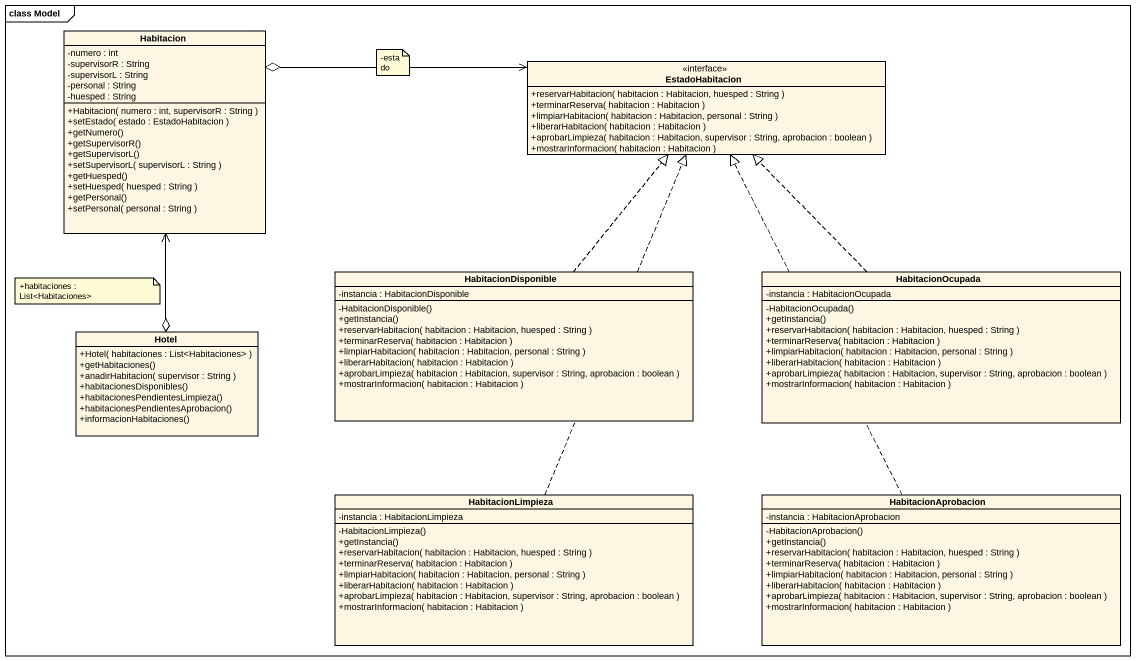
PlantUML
@startuml
mainframe class Model
hide circle
hide empty members
skinparam classAttributeIconSize 0
class Habitacion {
  -numero : int
  -supervisorR : String
  -supervisorL : String
  -personal : String
  -huesped : String
  +Habitacion( numero : int, supervisorR : String )
  +setEstado( estado : EstadoHabitacion )
  +getNumero()
  +getSupervisorR()
  +getSupervisorL()
  +setSupervisorL( supervisorL : String )
  +getHuesped()
  +setHuesped( huesped : String )
  +getPersonal()
  +setPersonal( personal : String )
}
interface EstadoHabitacion {
  +reservarHabitacion( habitacion : Habitacion, huesped : String )
  +terminarReserva( habitacion : Habitacion )
  +limpiarHabitacion( habitacion : Habitacion, personal : String )
  +liberarHabitacion( habitacion : Habitacion )
  +aprobarLimpieza( habitacion : Habitacion, supervisor : String, aprobacion : boolean )
  +mostrarInformacion( habitacion : Habitacion )
}
class HabitacionDisponible {
  -instancia : HabitacionDisponible
  -HabitacionDisponible()
  +getInstancia()
  +reservarHabitacion( habitacion : Habitacion, huesped : String )
  +terminarReserva( habitacion : Habitacion )
  +limpiarHabitacion( habitacion : Habitacion, personal : String )
  +liberarHabitacion( habitacion : Habitacion )
  +aprobarLimpieza( habitacion : Habitacion, supervisor : String, aprobacion : boolean )
  +mostrarInformacion( habitacion : Habitacion )
}
class HabitacionOcupada {
  -instancia : HabitacionOcupada
  -HabitacionOcupada()
  +getInstancia()
  +reservarHabitacion( habitacion : Habitacion, huesped : String )
  +terminarReserva( habitacion : Habitacion )
  +limpiarHabitacion( habitacion : Habitacion, personal : String )
  +liberarHabitacion( habitacion : Habitacion )
  +aprobarLimpieza( habitacion : Habitacion, supervisor : String, aprobacion : boolean )
  +mostrarInformacion( habitacion : Habitacion )
}
class Hotel {
  +Hotel( habitaciones : List<Habitaciones> )
  +getHabitaciones()
  +anadirHabitacion( supervisor : String )
  +habitacionesDisponibles()
  +habitacionesPendientesLimpieza()
  +habitacionesPendientesAprobacion()
  +informacionHabitaciones()
}
class HabitacionLimpieza {
  -instancia : HabitacionLimpieza
  -HabitacionLimpieza()
  +getInstancia()
  +reservarHabitacion( habitacion : Habitacion, huesped : String )
  +terminarReserva( habitacion : Habitacion )
  +limpiarHabitacion( habitacion : Habitacion, personal : String )
  +liberarHabitacion( habitacion : Habitacion )
  +aprobarLimpieza( habitacion : Habitacion, supervisor : String, aprobacion : boolean )
  +mostrarInformacion( habitacion : Habitacion )
}
class HabitacionAprobacion {
  -instancia : HabitacionAprobacion
  -HabitacionAprobacion()
  +getInstancia()
  +reservarHabitacion( habitacion : Habitacion, huesped : String )
  +terminarReserva( habitacion : Habitacion )
  +limpiarHabitacion( habitacion : Habitacion, personal : String )
  +liberarHabitacion( habitacion : Habitacion )
  +aprobarLimpieza( habitacion : Habitacion, supervisor : String, aprobacion : boolean )
  +mostrarInformacion( habitacion : Habitacion )
}
Habitacion o-right-> EstadoHabitacion
HabitacionDisponible .up.|> EstadoHabitacion
HabitacionOcupada .up.|> EstadoHabitacion
Hotel o-up-> Habitacion
HabitacionLimpieza .up.|> EstadoHabitacion
HabitacionAprobacion .up.|> EstadoHabitacion
note as N1
  -estado
end note
note as N2
  +habitaciones : List<Habitaciones>
end note
@enduml
